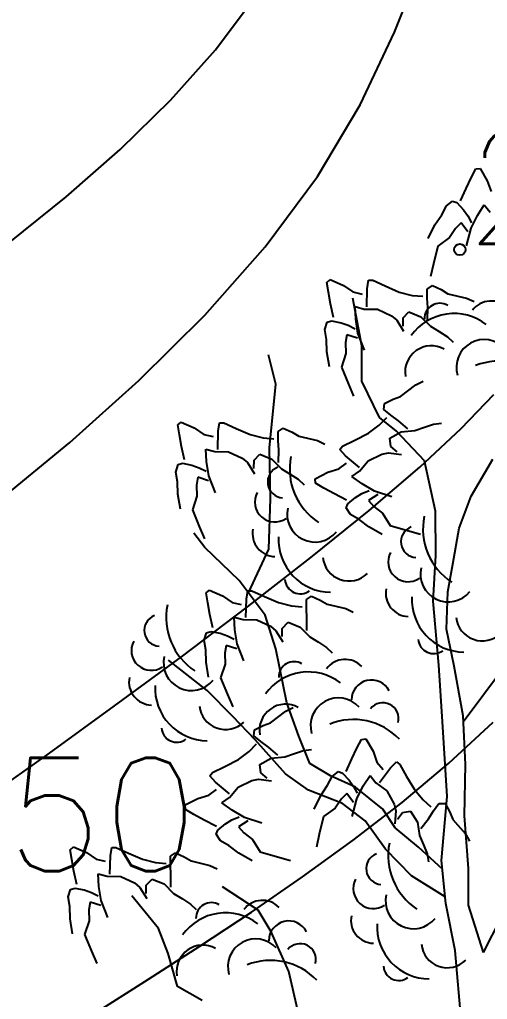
# Model space of a CAD drawing. Extents: x 524954 to 526204, y 9523489 to 9524010.
# Drawn here: x 526041.77 to 526045.9, y 9523760.76 to 9523769.42 of the extents above; entities that cross this region are included whole.
import ezdxf

# ---------------------------------------------------------------- set-up
doc = ezdxf.new("R2010")
doc.units = 0
doc.header["$PDMODE"] = 33
doc.header["$PDSIZE"] = 0.1
doc.linetypes.add('ACAD_ISO12W100', pattern=[21, 12, -3, 0, -3, 0, -3])
for name, color, linetype in [('Arbre', 34, 'ACAD_ISO12W100'), ('CN_01_00', 3, 'Continuous'), ('CN_02_00', 4, 'Continuous'), ('CN_10_00', 1, 'Continuous'), ('TopoAlt', 3, 'Continuous'), ('TOPOJIS', 7, 'Continuous')]:
    doc.layers.add(name, color=color, linetype=linetype)
doc.styles.add('Simplex 1.0', font='Simplex.shx', dxfattribs={"width": 0.99, "height": 1})

# ---------------------------------------------------------------- blocks, each defined once
blk = doc.blocks.new('TCPOINT M')
at = {"color": 0}
blk.add_point((0, 0), dxfattribs=at)
at = {"layer": 'TopoAlt', "style": 'Simplex 1.0', "width": 0.99}
blk.add_attdef('ALT', (0.15, 0.15), '', height=1, dxfattribs=at)
blk = doc.blocks.new('v088')
at = {"linetype": 'Continuous'}
for p, q in [((-0.0239, 12.3184), (0.0161, 12.3965)), ((0.0161, 12.3965), (0.0546, 12.3999)), ((0.0546, 12.3999), (0.1184, 12.2906)), ((-0.0686, 12.2238), (-0.0239, 12.3184)), ((-0.1179, 12.1126), (-0.0686, 12.2238)), ((0.1184, 12.2906), (0.1522, 12.1952)), ((-0.2828, 11.9912), (-0.2428, 12.0693)), ((-0.2428, 12.0693), (-0.1881, 12.111)), ((-0.1881, 12.111), (-0.1505, 12.0986)), ((-0.1505, 12.0986), (-0.0915, 12.0354)), ((0.0317, 11.9844), (0.0922, 12.0781)), ((0.0922, 12.0781), (0.1437, 12.0135)), ((-0.344, 11.9013), (-0.2828, 11.9912)), ((-0.0915, 12.0354), (-0.0536, 11.98)), ((-0.0536, 11.98), (-0.0225, 11.9193)), ((-0.0252, 11.8718), (0.0317, 11.9844)), ((-0.4033, 11.7804), (-0.344, 11.9013)), ((-0.1618, 11.8694), (-0.2169, 11.7884)), ((-0.1123, 11.9179), (-0.1618, 11.8694)), ((-0.0542, 11.8389), (-0.1123, 11.9179)), ((-0.066, 11.7153), (-0.0252, 11.8718)), ((-0.2169, 11.7884), (-0.3202, 11.714)), ((-0.3202, 11.714), (-0.3572, 11.5582)), ((-0.3572, 11.5582), (-0.3824, 11.4437)), ((-1.2987, 11.3921), (-1.2695, 11.4174)), ((-1.2853, 11.3054), (-1.2987, 11.3921)), ((-1.2695, 11.4174), (-1.1537, 11.3664)), ((-1.1537, 11.3664), (-1.0704, 11.3089)), ((-0.9434, 11.3371), (-0.9319, 11.4109)), ((-0.9319, 11.4109), (-0.8938, 11.412)), ((-0.8938, 11.412), (-0.7835, 11.3608)), ((-0.7835, 11.3608), (-0.6595, 11.3072)), ((-0.4126, 11.3334), (-0.3673, 11.3647)), ((-0.3673, 11.3647), (-0.2901, 11.3288)), ((-1.266, 11.2026), (-1.2853, 11.3054)), ((-1.0704, 11.3089), (-0.9882, 11.2895)), ((-0.9469, 11.1764), (-0.9434, 11.3371)), ((-0.6595, 11.3072), (-0.5444, 11.2779)), ((-0.5444, 11.2779), (-0.4516, 11.2697)), ((-0.4131, 11.2545), (-0.4126, 11.3334)), ((-0.2901, 11.3288), (-0.2291, 11.2925)), ((-0.2291, 11.2925), (-0.0648, 11.2537)), ((-1.2408, 11.0836), (-1.266, 11.2026)), ((-0.9914, 10.8307), (-1.0686, 11.252)), ((-1.0503, 11.1789), (-0.9708, 11.1567)), ((-1.0444, 11.0675), (-1.0503, 11.1789)), ((-0.4079, 11.1703), (-0.4131, 11.2545)), ((-0.0648, 11.2537), (0.0014, 11.223)), ((-0.9708, 11.1567), (-0.851, 11.1547)), ((-0.851, 11.1547), (-0.7296, 11.0984)), ((-0.7296, 11.0984), (-0.6822, 11.0589)), ((-0.6257, 11.0796), (-0.5755, 11.1328)), ((-0.5755, 11.1328), (-0.4682, 11.0896)), ((-0.4682, 11.0896), (-0.3841, 11.005)), ((-0.4102, 11.0614), (-0.4079, 11.1703)), ((-1.3166, 10.9752), (-1.2967, 11.0411)), ((-1.2967, 11.0411), (-1.2589, 11.0531)), ((-1.2589, 11.0531), (-1.1741, 11.0365)), ((-1.1741, 11.0365), (-1.1109, 11.0139)), ((-1.1109, 11.0139), (-1.0501, 10.983)), ((-1.0245, 10.9429), (-1.0444, 11.0675)), ((-0.6822, 11.0589), (-0.6222, 10.96)), ((-0.6263, 11.0061), (-0.6257, 11.0796)), ((-0.3841, 11.005), (-0.3065, 10.9583)), ((-1.3032, 10.8885), (-1.3166, 10.9752)), ((-1.122, 10.9292), (-1.1336, 10.8608)), ((-1.0286, 10.8992), (-1.122, 10.9292)), ((-0.9657, 10.7922), (-1.0245, 10.9429)), ((-0.3065, 10.9583), (-0.2344, 10.9114)), ((-1.3, 10.7798), (-1.3032, 10.8885)), ((-1.1336, 10.8608), (-1.1308, 10.7629)), ((-0.9911, 10.5198), (-0.9914, 10.8307)), ((-0.2344, 10.9114), (-0.1841, 10.8638)), ((-1.7492, 10.4915), (-1.8168, 10.7513)), ((-1.2771, 10.6471), (-1.3, 10.7798)), ((-1.1308, 10.7629), (-1.1708, 10.642)), ((-1.1708, 10.642), (-1.1094, 10.4942)), ((-1.8059, 9.9306), (-1.7492, 10.4915)), ((-1.1094, 10.4942), (-1.0628, 10.3867)), ((-0.8352, 10.1996), (-0.9911, 10.5198)), ((-0.648, 10.3846), (-0.514, 10.4875)), ((-0.514, 10.4875), (-0.4484, 10.5194)), ((-0.7957, 10.2682), (-0.7912, 10.3231)), ((-0.7912, 10.3231), (-0.7146, 10.3603)), ((-0.7146, 10.3603), (-0.648, 10.3846)), ((-0.7348, 10.218), (-0.7957, 10.2682)), ((-2.6162, 10.1323), (-2.587, 10.1577)), ((-2.587, 10.1577), (-2.4712, 10.1066)), ((-2.2608, 10.0773), (-2.2494, 10.1511)), ((-2.2494, 10.1511), (-2.2113, 10.1522)), ((-2.2113, 10.1522), (-2.101, 10.101)), ((-0.8359, 10.1311), (-0.7709, 10.1978)), ((-0.6834, 10.0784), (-0.8352, 10.1996)), ((-0.6662, 10.1688), (-0.7348, 10.218)), ((-0.5833, 10.0982), (-0.6662, 10.1688)), ((-0.4378, 10.1134), (-0.3559, 10.1397)), ((-0.3559, 10.1397), (-0.2873, 10.1487)), ((-2.6028, 10.0456), (-2.6162, 10.1323)), ((-2.4712, 10.1066), (-2.3879, 10.0492)), ((-2.3879, 10.0492), (-2.3057, 10.0298)), ((-2.2643, 9.9167), (-2.2608, 10.0773)), ((-2.101, 10.101), (-1.977, 10.0475)), ((-1.7305, 9.9947), (-1.7301, 10.0737)), ((-1.7301, 10.0737), (-1.6848, 10.1049)), ((-1.6848, 10.1049), (-1.6075, 10.069)), ((-1.6075, 10.069), (-1.5466, 10.0327)), ((-1.0512, 9.9981), (-0.9313, 10.0604)), ((-0.9313, 10.0604), (-0.8359, 10.1311)), ((-0.7431, 10.0152), (-0.6418, 10.0712)), ((-0.4354, 9.8162), (-0.6834, 10.0784)), ((-0.6418, 10.0712), (-0.5231, 10.0829)), ((-0.5231, 10.0829), (-0.4378, 10.1134)), ((-2.5835, 9.9428), (-2.6028, 10.0456)), ((-1.977, 10.0475), (-1.8618, 10.0181)), ((-1.8618, 10.0181), (-1.7691, 10.0099)), ((-1.7254, 9.9105), (-1.7305, 9.9947)), ((-1.5466, 10.0327), (-1.3822, 9.9939)), ((-1.3822, 9.9939), (-1.316, 9.9632)), ((-1.1606, 9.945), (-1.0512, 9.9981)), ((-0.7336, 9.9427), (-0.7431, 10.0152)), ((-2.5582, 9.8238), (-2.5835, 9.9428)), ((-2.3678, 9.9191), (-2.2883, 9.8969)), ((-2.3619, 9.8077), (-2.3678, 9.9191)), ((-2.2883, 9.8969), (-2.1685, 9.895)), ((-2.1685, 9.895), (-2.0471, 9.8386)), ((-1.7966, 9.483), (-1.8059, 9.9306)), ((-1.7277, 9.8016), (-1.7254, 9.9105)), ((-1.1838, 9.9148), (-1.1606, 9.945)), ((-1.1339, 9.8592), (-1.1838, 9.9148)), ((-0.8138, 9.874), (-0.7533, 9.8858)), ((-0.7533, 9.8858), (-0.6387, 9.8698)), ((-0.677, 9.8958), (-0.7336, 9.9427)), ((-2.6142, 9.7814), (-2.5764, 9.7933)), ((-2.5764, 9.7933), (-2.4916, 9.7768)), ((-2.3419, 9.6831), (-2.3619, 9.8077)), ((-2.0471, 9.8386), (-1.9997, 9.7992)), ((-1.9997, 9.7992), (-1.9397, 9.7002)), ((-1.9438, 9.7464), (-1.9432, 9.8199)), ((-1.9432, 9.8199), (-1.893, 9.873)), ((-1.893, 9.873), (-1.7856, 9.8299)), ((-1.7856, 9.8299), (-1.7015, 9.7452)), ((-1.1923, 9.7429), (-1.1254, 9.7944)), ((-1.0116, 9.755), (-1.1339, 9.8592)), ((-1.0114, 9.724), (-0.9342, 9.8156)), ((-0.9342, 9.8156), (-0.8138, 9.874)), ((-0.339, 9.3704), (-0.4354, 9.8162)), ((-0.0246, 9.5014), (0.1676, 9.8288)), ((-2.634, 9.7155), (-2.6142, 9.7814)), ((-2.6206, 9.6288), (-2.634, 9.7155)), ((-2.4916, 9.7768), (-2.4283, 9.7541)), ((-2.4283, 9.7541), (-2.3676, 9.7232)), ((-1.7015, 9.7452), (-1.624, 9.6985)), ((-1.4022, 9.6572), (-1.2895, 9.7147)), ((-1.2895, 9.7147), (-1.1923, 9.7429)), ((-1.0789, 9.6763), (-1.0114, 9.724)), ((-2.6175, 9.52), (-2.6206, 9.6288)), ((-2.4395, 9.6694), (-2.4511, 9.6011)), ((-2.3461, 9.6395), (-2.4395, 9.6694)), ((-2.2831, 9.5325), (-2.3419, 9.6831)), ((-1.624, 9.6985), (-1.5519, 9.6516)), ((-1.5519, 9.6516), (-1.5015, 9.6041)), ((-1.401, 9.6186), (-1.4022, 9.6572)), ((-1.3254, 9.5742), (-1.401, 9.6186)), ((-0.9888, 9.6106), (-1.0789, 9.6763)), ((-2.4511, 9.6011), (-2.4483, 9.5032)), ((-1.2335, 9.5242), (-1.3254, 9.5742)), ((-0.9892, 9.5252), (-0.9269, 9.5527)), ((-0.8796, 9.5473), (-0.9888, 9.6106)), ((-0.7257, 9.4976), (-0.8796, 9.5473)), ((-2.5946, 9.3874), (-2.6175, 9.52)), ((-2.4483, 9.5032), (-2.4883, 9.3823)), ((-1.8121, 9.0349), (-1.7966, 9.483)), ((-1.1253, 9.4685), (-1.2335, 9.5242)), ((-1.1132, 9.4352), (-1.0467, 9.4905)), ((-1.0467, 9.4905), (-0.9892, 9.5252)), ((-0.8484, 9.5165), (-0.9306, 9.463)), ((-0.9306, 9.463), (-0.885, 9.4108)), ((-0.1306, 9.2193), (-0.0246, 9.5014)), ((-2.4883, 9.3823), (-2.4269, 9.2344)), ((-1.1278, 9.3984), (-1.1132, 9.4352)), ((-1.0892, 9.3413), (-1.1278, 9.3984)), ((-0.885, 9.4108), (-0.8073, 9.3511)), ((-0.337, 8.9787), (-0.339, 9.3704)), ((-1.0136, 9.2969), (-1.0892, 9.3413)), ((-0.9273, 9.2307), (-1.0136, 9.2969)), ((-0.8073, 9.3511), (-0.7389, 9.2437)), ((-2.4269, 9.2344), (-2.3802, 9.1269)), ((-0.81, 9.1646), (-0.9273, 9.2307)), ((-0.7389, 9.2437), (-0.5855, 9.1979)), ((-0.5855, 9.1979), (-0.4727, 9.1661)), ((-0.1861, 8.901), (-0.1306, 9.2193)), ((-2.3783, 9.048), (-2.4742, 9.1766)), ((-2.0737, 8.7558), (-2.3783, 9.048)), ((-1.992, 8.6473), (-1.8121, 9.0349)), ((-0.3597, 8.574), (-0.337, 8.9787)), ((-0.2308, 8.6575), (-0.1861, 8.901)), ((-1.8434, 8.4497), (-2.0737, 8.7558)), ((-2.3661, 8.6466), (-2.3369, 8.6719)), ((-2.3369, 8.6719), (-2.2212, 8.6209)), ((-2.0108, 8.5916), (-1.9993, 8.6654)), ((-1.9993, 8.6654), (-1.9613, 8.6665)), ((-1.9613, 8.6665), (-1.8509, 8.6153)), ((-2.3527, 8.5599), (-2.3661, 8.6466)), ((-2.2212, 8.6209), (-2.1379, 8.5634)), ((-2.0143, 8.4309), (-2.0108, 8.5916)), ((-1.8509, 8.6153), (-1.7269, 8.5617)), ((-1.4805, 8.509), (-1.4801, 8.5879)), ((-1.4801, 8.5879), (-1.4347, 8.6192)), ((-1.4347, 8.6192), (-1.3575, 8.5833)), ((-1.3575, 8.5833), (-1.2966, 8.547)), ((-0.2426, 8.3277), (-0.2308, 8.6575)), ((-2.3334, 8.4571), (-2.3527, 8.5599)), ((-2.1379, 8.5634), (-2.0557, 8.544)), ((-1.7269, 8.5617), (-1.6118, 8.5324)), ((-1.6118, 8.5324), (-1.519, 8.5242)), ((-1.4754, 8.4248), (-1.4805, 8.509)), ((-1.2966, 8.547), (-1.1322, 8.5082)), ((-1.1322, 8.5082), (-1.066, 8.4775)), ((-0.3105, 8.0091), (-0.3597, 8.574)), ((-2.3082, 8.3381), (-2.3334, 8.4571)), ((-2.1178, 8.4334), (-2.0382, 8.4112)), ((-2.1118, 8.322), (-2.1178, 8.4334)), ((-2.0382, 8.4112), (-1.9184, 8.4092)), ((-1.9184, 8.4092), (-1.7971, 8.3529)), ((-1.7501, 8.1531), (-1.8434, 8.4497)), ((-1.4776, 8.3159), (-1.4754, 8.4248)), ((-2.0919, 8.1974), (-2.1118, 8.322)), ((-1.7971, 8.3529), (-1.7497, 8.3134)), ((-1.6937, 8.2606), (-1.6931, 8.3341)), ((-1.6931, 8.3341), (-1.643, 8.3873)), ((-1.643, 8.3873), (-1.5356, 8.3441)), ((-1.5356, 8.3441), (-1.4515, 8.2595)), ((-0.1735, 7.9995), (-0.2426, 8.3277)), ((-2.384, 8.2298), (-2.3641, 8.2956)), ((-2.3706, 8.1431), (-2.384, 8.2298)), ((-2.3641, 8.2956), (-2.3264, 8.3076)), ((-2.3264, 8.3076), (-2.2415, 8.291)), ((-2.2415, 8.291), (-2.1783, 8.2684)), ((-2.1783, 8.2684), (-2.1175, 8.2375)), ((-1.7497, 8.3134), (-1.6897, 8.2145)), ((-1.4515, 8.2595), (-1.374, 8.2128)), ((-2.3674, 8.0343), (-2.3706, 8.1431)), ((-2.1895, 8.1837), (-2.2011, 8.1153)), ((-2.0961, 8.1537), (-2.1895, 8.1837)), ((-2.0331, 8.0467), (-2.0919, 8.1974)), ((-1.6531, 7.6763), (-1.7501, 8.1531)), ((-1.374, 8.2128), (-1.3019, 8.1659)), ((-1.3019, 8.1659), (-1.2515, 8.1184)), ((-2.2011, 8.1153), (-2.1982, 8.0174)), ((-2.3581, 7.786), (-2.6995, 8.0525)), ((-2.3445, 7.9016), (-2.3674, 8.0343)), ((-2.1982, 8.0174), (-2.2383, 7.8966)), ((-0.2742, 7.4626), (-0.3105, 8.0091)), ((-0.0959, 7.5596), (-0.1735, 7.9995)), ((-0.0934, 7.5087), (0.2621, 7.9837)), ((-2.2383, 7.8966), (-2.1768, 7.7487)), ((-2.1294, 7.5544), (-2.3581, 7.786)), ((-2.1768, 7.7487), (-2.1302, 7.6412)), ((-1.6632, 7.6026), (-1.5976, 7.6345)), ((-1.5474, 7.38), (-1.6531, 7.6763)), ((-1.9323, 7.3471), (-2.1294, 7.5544)), ((-1.7972, 7.4997), (-1.6632, 7.6026)), ((-0.0745, 7.1309), (-0.0959, 7.5596)), ((-1.9404, 7.4382), (-1.8638, 7.4754)), ((-1.8638, 7.4754), (-1.7972, 7.4997)), ((-0.2365, 6.8477), (-0.2742, 7.4626)), ((-1.9448, 7.3833), (-1.9404, 7.4382)), ((-1.8839, 7.3331), (-1.9448, 7.3833)), ((-1.4491, 7.1395), (-1.5474, 7.38)), ((-1.985, 7.2461), (-1.9201, 7.3129)), ((-1.6648, 7.048), (-1.9323, 7.3471)), ((-1.8154, 7.2839), (-1.8839, 7.3331)), ((-1.7325, 7.2133), (-1.8154, 7.2839)), ((-1.0336, 7.2746), (-0.9936, 7.3527)), ((-0.9936, 7.3527), (-0.9551, 7.3561)), ((-0.9551, 7.3561), (-0.8913, 7.2468)), ((-2.0805, 7.1754), (-1.985, 7.2461)), ((-1.791, 7.1862), (-1.6722, 7.1979)), ((-1.6722, 7.1979), (-1.587, 7.2285)), ((-1.587, 7.2285), (-1.5051, 7.2548)), ((-1.5051, 7.2548), (-1.4365, 7.2638)), ((-1.0783, 7.18), (-1.0336, 7.2746)), ((-0.8913, 7.2468), (-0.8575, 7.1514)), ((-2.3098, 7.06), (-2.2004, 7.1132)), ((-2.2004, 7.1132), (-2.0805, 7.1754)), ((-1.8923, 7.1303), (-1.791, 7.1862)), ((-1.8828, 7.0578), (-1.8923, 7.1303)), ((-1.2665, 7.0314), (-1.4491, 7.1395)), ((-1.1277, 7.0688), (-1.0783, 7.18)), ((-0.8575, 7.1514), (-0.8023, 7.0875)), ((-0.7381, 7.0997), (-0.6855, 7.1528)), ((-0.6855, 7.1528), (-0.654, 7.1313)), ((-0.654, 7.1313), (-0.5947, 7.0251)), ((-0.0837, 6.6768), (-0.0745, 7.1309)), ((-2.333, 7.0298), (-2.3098, 7.06)), ((-2.283, 6.9743), (-2.333, 7.0298)), ((-1.8262, 7.0109), (-1.8828, 7.0578)), ((-1.4628, 6.9029), (-1.6648, 7.048)), ((-1.2925, 6.9474), (-1.2526, 7.0255)), ((-1.0467, 6.9303), (-1.2665, 7.0314)), ((-1.2526, 7.0255), (-1.1978, 7.0672)), ((-1.1978, 7.0672), (-1.1602, 7.0548)), ((-1.1602, 7.0548), (-1.1012, 6.9916)), ((-0.978, 6.9406), (-0.9175, 7.0343)), ((-0.9175, 7.0343), (-0.8661, 6.9697)), ((-0.8351, 6.9716), (-0.7381, 7.0997)), ((-0.5947, 7.0251), (-0.5257, 6.909)), ((-2.1607, 6.8701), (-2.283, 6.9743)), ((-2.1606, 6.8391), (-2.0833, 6.9307)), ((-2.0833, 6.9307), (-1.963, 6.9891)), ((-1.963, 6.9891), (-1.9025, 7.0009)), ((-1.9025, 7.0009), (-1.7879, 6.9849)), ((-1.3538, 6.8575), (-1.2925, 6.9474)), ((-1.1012, 6.9916), (-1.0633, 6.9361)), ((-1.0633, 6.9361), (-1.0322, 6.8755)), ((-0.8063, 6.7363), (-1.0467, 6.9303)), ((-1.0349, 6.828), (-0.978, 6.9406)), ((-0.8661, 6.9697), (-0.7702, 6.8978)), ((-2.4387, 6.8298), (-2.3415, 6.858)), ((-2.3415, 6.858), (-2.2745, 6.9095)), ((-1.1618, 6.7848), (-1.4628, 6.9029)), ((-1.413, 6.7366), (-1.3538, 6.8575)), ((-1.122, 6.8741), (-1.1715, 6.8255)), ((-1.0639, 6.7951), (-1.122, 6.8741)), ((-0.7702, 6.8978), (-0.705, 6.781)), ((-0.5257, 6.909), (-0.4496, 6.8178)), ((-0.2869, 6.2807), (-0.2365, 6.8477)), ((-2.5514, 6.7723), (-2.4387, 6.8298)), ((-2.5502, 6.7337), (-2.5514, 6.7723)), ((-2.228, 6.7914), (-2.1606, 6.8391)), ((-2.1379, 6.7256), (-2.228, 6.7914)), ((-1.1715, 6.8255), (-1.2266, 6.7446)), ((-0.9597, 6.6336), (-1.1618, 6.7848)), ((-1.0757, 6.6715), (-1.0349, 6.828)), ((-0.705, 6.781), (-0.6897, 6.7213)), ((-0.4496, 6.8178), (-0.3793, 6.7567)), ((-0.357, 6.7218), (-0.3104, 6.7855)), ((-0.3104, 6.7855), (-0.2553, 6.7842)), ((-0.2553, 6.7842), (-0.2138, 6.7099)), ((-2.4746, 6.6893), (-2.5502, 6.7337)), ((-2.3827, 6.6392), (-2.4746, 6.6893)), ((-2.0288, 6.6624), (-2.1379, 6.7256)), ((-1.3299, 6.6702), (-1.3669, 6.5144)), ((-1.2266, 6.7446), (-1.3299, 6.6702)), ((-0.6972, 6.5707), (-0.8063, 6.7363)), ((-0.6897, 6.7213), (-0.6991, 6.6059)), ((-0.6753, 6.6457), (-0.6318, 6.7049)), ((-0.6318, 6.7049), (-0.56, 6.7185)), ((-0.56, 6.7185), (-0.4983, 6.6206)), ((-0.4022, 6.6506), (-0.357, 6.7218)), ((-0.2138, 6.7099), (-0.1857, 6.6447)), ((-0.0491, 6.2111), (-0.0837, 6.6768)), ((-2.2745, 6.5836), (-2.3827, 6.6392)), ((-2.2624, 6.5503), (-2.1959, 6.6055)), ((-2.1959, 6.6055), (-2.1384, 6.6402)), ((-2.1384, 6.6402), (-2.076, 6.6678)), ((-1.9976, 6.6315), (-2.0798, 6.5781)), ((-1.8748, 6.6127), (-2.0288, 6.6624)), ((-0.7803, 6.3824), (-0.9597, 6.6336)), ((-0.4983, 6.6206), (-0.4798, 6.5027)), ((-0.4679, 6.5637), (-0.4022, 6.6506)), ((-0.1857, 6.6447), (-0.0753, 6.5169)), ((-2.2769, 6.5134), (-2.2624, 6.5503)), ((-2.2384, 6.4564), (-2.2769, 6.5134)), ((-2.0798, 6.5781), (-2.0342, 6.5259)), ((-2.0342, 6.5259), (-1.9565, 6.4662)), ((-1.3669, 6.5144), (-1.3922, 6.3999)), ((-0.4884, 6.4009), (-0.6972, 6.5707)), ((-0.4798, 6.5027), (-0.4444, 6.4194)), ((-0.0753, 6.5169), (-0.0397, 6.4532)), ((-2.1628, 6.412), (-2.2384, 6.4564)), ((-2.0765, 6.3457), (-2.1628, 6.412)), ((-1.9565, 6.4662), (-1.8881, 6.3588)), ((-0.4444, 6.4194), (-0.4135, 6.3391)), ((-3.5682, 6.3771), (-3.539, 6.4025)), ((-3.5548, 6.2904), (-3.5682, 6.3771)), ((-3.539, 6.4025), (-3.4232, 6.3514)), ((-3.4232, 6.3514), (-3.3399, 6.2939)), ((-3.2129, 6.3221), (-3.2014, 6.3959)), ((-3.2014, 6.3959), (-3.1633, 6.397)), ((-3.1633, 6.397), (-3.053, 6.3458)), ((-3.053, 6.3458), (-2.929, 6.2922)), ((-2.6821, 6.3185), (-2.6368, 6.3497)), ((-2.6368, 6.3497), (-2.5596, 6.3138)), ((-1.9592, 6.2797), (-2.0765, 6.3457)), ((-1.8881, 6.3588), (-1.7347, 6.313)), ((-0.5514, 6.1446), (-0.7803, 6.3824)), ((-0.2789, 6.2036), (-0.4884, 6.4009)), ((-0.4135, 6.3391), (-0.4006, 6.2711)), ((-3.5355, 6.1876), (-3.5548, 6.2904)), ((-3.3399, 6.2939), (-3.2577, 6.2746)), ((-3.2164, 6.1615), (-3.2129, 6.3221)), ((-2.929, 6.2922), (-2.8139, 6.2629)), ((-2.8139, 6.2629), (-2.7211, 6.2547)), ((-2.6826, 6.2395), (-2.6821, 6.3185)), ((-2.6774, 6.1553), (-2.6826, 6.2395)), ((-2.5596, 6.3138), (-2.4986, 6.2775)), ((-2.4986, 6.2775), (-2.3343, 6.2387)), ((-2.3343, 6.2387), (-2.2681, 6.208)), ((-1.7347, 6.313), (-1.6219, 6.2812)), ((-0.2479, 5.9022), (-0.2869, 6.2807)), ((-3.5103, 6.0686), (-3.5355, 6.1876)), ((-3.3198, 6.1639), (-3.2403, 6.1417)), ((-3.3139, 6.0525), (-3.3198, 6.1639)), ((-2.6797, 6.0464), (-2.6774, 6.1553)), ((-0.0486, 5.8877), (-0.0491, 6.2111)), ((-3.2403, 6.1417), (-3.1205, 6.1398)), ((-3.1205, 6.1398), (-2.9991, 6.0834)), ((-2.9991, 6.0834), (-2.9517, 6.044)), ((-2.8958, 5.9912), (-2.8952, 6.0647)), ((-2.8952, 6.0647), (-2.845, 6.1178)), ((-2.845, 6.1178), (-2.7377, 6.0747)), ((-2.7377, 6.0747), (-2.6536, 5.99)), ((-0.2539, 5.9607), (-0.5514, 6.1446)), ((-3.5861, 5.9603), (-3.5662, 6.0262)), ((-3.5662, 6.0262), (-3.5284, 6.0381)), ((-3.5284, 6.0381), (-3.4436, 6.0215)), ((-3.4436, 6.0215), (-3.3804, 5.9989)), ((-3.3804, 5.9989), (-3.3196, 5.968)), ((-3.294, 5.9279), (-3.3139, 6.0525)), ((-2.9517, 6.044), (-2.8917, 5.945)), ((-2.6536, 5.99), (-2.576, 5.9433)), ((-1.9071, 5.8427), (-2.2223, 6.0475)), ((-3.5727, 5.8736), (-3.5861, 5.9603)), ((-3.3915, 5.9142), (-3.4031, 5.8459)), ((-3.2981, 5.8843), (-3.3915, 5.9142)), ((-3.2352, 5.7773), (-3.294, 5.9279)), ((-2.7868, 5.6812), (-3.0229, 5.9686)), ((-2.576, 5.9433), (-2.5039, 5.8964)), ((-2.5039, 5.8964), (-2.4536, 5.8489)), ((-0.1646, 5.4873), (-0.2479, 5.9022)), ((-3.5695, 5.7648), (-3.5727, 5.8736)), ((-3.4031, 5.8459), (-3.4003, 5.748)), ((-1.7911, 5.6523), (-1.9071, 5.8427)), ((0.0846, 5.4676), (-0.0486, 5.8877)), ((-3.5466, 5.6322), (-3.5695, 5.7648)), ((-3.4003, 5.748), (-3.4403, 5.6271)), ((0.0846, 5.4676), (0.2399, 5.7756)), ((-2.7013, 5.4591), (-2.7868, 5.6812)), ((-1.6346, 5.3011), (-1.7911, 5.6523)), ((-3.4403, 5.6271), (-3.3789, 5.4792)), ((-3.3789, 5.4792), (-3.3323, 5.3717)), ((-2.6206, 5.1685), (-2.7013, 5.4591)), ((-0.1073, 4.8293), (-0.1646, 5.4873)), ((-1.5592, 4.9668), (-1.6346, 5.3011)), ((-2.4003, 5.0425), (-2.6206, 5.1685))]:
    blk.add_line(p, q, dxfattribs=at)
for centre, major_axis, start_param, end_param in [((-0.3005, 11.0717), (0.0964, 0.0964), 0.254619, 2.377018), ((0.1501, 11.0237), (0.1445, 0.1445), 6.263619, 7.998733), ((-0.1756, 10.6509), (0.3298, 0.3298), 0.12682, 1.733702), ((-0.3757, 10.5998), (0.1641, 0.1641), 0.282297, 2.520721), ((0.0911, 10.6412), (0.1741, 0.1741), 6.236163, 8.918901), ((0.2226, 10.1318), (-0.3995, 0.3995), 4.689978, 5.875693), ((-1.0632, 9.7428), (0.3995, 0.3995), 2.158504, 3.344219), ((-1.6825, 9.6282), (-0.099, 0.099), -0.421529, 2.292047), ((-1.7599, 9.4514), (-0.1246, 0.1246), 0.293965, 2.957824), ((-1.4053, 9.3432), (0.1741, 0.1741), 2.133893, 4.816631), ((0.1148, 9.2139), (-0.3995, 0.3995), 0.587708, 1.773422), ((-1.7527, 9.1724), (-0.1445, 0.1445), 0.590553, 2.325666), ((-0.5045, 9.0993), (0.099, 0.099), 1.149268, 3.862844), ((-1.2605, 9.1191), (0.3298, 0.3298), 2.307735, 3.914618), ((-1.1039, 8.9843), (0.1641, 0.1641), 2.463212, 4.701636), ((-0.5819, 8.9225), (0.1246, 0.1246), 1.864761, 4.52862), ((-0.2273, 8.8143), (0.1741, 0.1741), 2.133893, 4.816631), ((-1.5338, 8.7756), (0.0964, 0.0964), 2.435534, 4.557933), ((-0.5746, 8.6435), (0.1445, 0.1445), 2.161349, 3.896462), ((-0.0825, 8.5902), (0.3298, 0.3298), 2.307735, 3.914618), ((-2.1547, 8.4302), (0.3995, 0.3995), 2.158504, 3.344219), ((-2.774, 8.3155), (-0.099, 0.099), -0.421529, 2.292047), ((0.0741, 8.4554), (0.1641, 0.1641), 2.463212, 4.701636), ((-0.3558, 8.2467), (0.0964, 0.0964), 2.435534, 4.557933), ((-2.8514, 8.1388), (-0.1246, 0.1246), 0.293965, 2.957824), ((-2.4968, 8.0306), (0.1741, 0.1741), 2.133893, 4.816631), ((-1.1385, 7.8551), (-0.1445, 0.1445), 4.692823, 6.427936), ((-1.5891, 7.9031), (0.0964, 0.0964), 0.254619, 2.377018), ((-2.8441, 7.8598), (-0.1445, 0.1445), 0.590553, 2.325666), ((-1.4642, 7.4823), (0.3298, 0.3298), 0.12682, 1.733702), ((-0.9057, 7.7012), (0.1246, 0.1246), 5.967031, 8.63089), ((-2.352, 7.8064), (0.3298, 0.3298), 2.307735, 3.914618), ((-1.1975, 7.4726), (-0.1741, 0.1741), 4.665366, 7.348105), ((-2.1954, 7.6717), (0.1641, 0.1641), 2.463212, 4.701636), ((-1.6643, 7.4312), (-0.1641, 0.1641), -1.288499, 0.949924), ((-0.8052, 7.5365), (-0.099, 0.099), 3.680741, 6.394318), ((-1.0661, 6.9632), (-0.3995, 0.3995), 4.689978, 5.875693), ((-2.6253, 7.463), (0.0964, 0.0964), 2.435534, 4.557933), ((-0.1929, 6.3242), (-0.3995, 0.3995), 0.587708, 1.773422), ((-0.8122, 6.2095), (-0.099, 0.099), -0.421529, 2.292047), ((-0.8896, 6.0328), (0.1246, 0.1246), 1.864761, 4.52862), ((-0.535, 5.9246), (0.1741, 0.1741), 2.133893, 4.816631), ((-2.32, 5.773), (0.0964, 0.0964), 0.254619, 2.377018), ((-1.8693, 5.7251), (0.1445, 0.1445), 6.263619, 7.998733), ((-2.1951, 5.3523), (0.3298, 0.3298), 0.12682, 1.733702), ((-1.6366, 5.5711), (-0.1246, 0.1246), 4.396235, 7.060094), ((-0.8824, 5.7538), (-0.1445, 0.1445), 0.590553, 2.325666), ((-0.3902, 5.7004), (0.3298, 0.3298), 2.307735, 3.914618), ((-2.3952, 5.3012), (-0.1641, 0.1641), -1.288499, 0.949924), ((-1.9284, 5.3425), (0.1741, 0.1741), 6.236163, 8.918901), ((-1.536, 5.4064), (0.099, 0.099), 5.251538, 7.965114), ((-0.2336, 5.5657), (-0.1641, 0.1641), 0.892416, 3.130839), ((-1.7969, 4.8332), (0.3995, 0.3995), 6.260774, 7.446489), ((-0.6635, 5.357), (0.0964, 0.0964), 2.435534, 4.557933)]:
    blk.add_ellipse(centre, major_axis=major_axis, ratio=1, start_param=start_param, end_param=end_param, dxfattribs=at)

msp = doc.modelspace()

# ---------------------------------------------------------------- linework, layer by layer
at = {"layer": 'CN_01_00', "flags": 128}
for points, elevation in [([(526036.7683, 9523764.0218), (526037.0544, 9523764.2585), (526037.3622, 9523764.4935), (526037.6928, 9523764.73), (526038.0464, 9523764.9713), (526038.4233, 9523765.2208), (526038.8238, 9523765.4819), (526039.2481, 9523765.7578), (526039.6964, 9523766.052), (526040.1691, 9523766.3677), (526040.6644, 9523766.7073), (526041.1727, 9523767.0699), (526041.6822, 9523767.4533), (526042.1813, 9523767.8557), (526042.6584, 9523768.2749), (526043.1018, 9523768.709), (526043.4999, 9523769.1561), (526043.8409, 9523769.6141)], 281), ([(526041.4918, 9523762.5533), (526042.0324, 9523762.9378), (526042.6083, 9523763.3539), (526043.1991, 9523763.789), (526043.7844, 9523764.2303), (526044.3441, 9523764.6652), (526044.8577, 9523765.0809), (526045.3051, 9523765.4647), (526045.6707, 9523765.8067), (526045.9588, 9523766.1081)], 279)]:
    msp.add_lwpolyline(points, dxfattribs=dict(at, elevation=elevation))
at = {"layer": 'CN_02_00', "elevation": 278, "flags": 128}
msp.add_lwpolyline([(526042.4622, 9523760.6556), (526042.9094, 9523760.939), (526043.362, 9523761.2303), (526043.8173, 9523761.5314), (526044.2704, 9523761.8431), (526044.7159, 9523762.1661), (526045.1486, 9523762.501), (526045.5631, 9523762.8486), (526045.954, 9523763.2093)], dxfattribs=at)
at = {"layer": 'CN_10_00', "elevation": 280, "flags": 128}
msp.add_lwpolyline([(526041.598, 9523765.1751), (526042.2131, 9523765.6845), (526042.823, 9523766.2315), (526043.4058, 9523766.8097), (526043.9393, 9523767.4128), (526044.4015, 9523768.0343), (526044.7778, 9523768.6683), (526045.0829, 9523769.3104), (526045.3389, 9523769.9563)], dxfattribs=at)

# ---------------------------------------------------------------- block references
at = {"layer": 'Arbre'}
msp.add_blockref('v088', (526045.784, 9523755.706), dxfattribs=at)
at = {"layer": 'TOPOJIS'}
ref = msp.add_blockref('TCPOINT M', (526045.6599, 9523767.3884, 279.68), dxfattribs=at)
ref.add_attrib('ALT', '279.68', (526045.7099, 9523767.4384, 279.68), dxfattribs={"layer": 'TopoAlt', "height": 1, "style": 'Simplex 1.0', "width": 0.99})
ref = msp.add_blockref('TCPOINT M', (526038.6326, 9523761.8446, 279.5), dxfattribs=at)
ref.add_attrib('ALT', '279.50', (526038.6826, 9523761.8946, 279.5), dxfattribs={"layer": 'TopoAlt', "height": 1, "style": 'Simplex 1.0', "width": 0.99})

doc.saveas('drawing.dxf')
